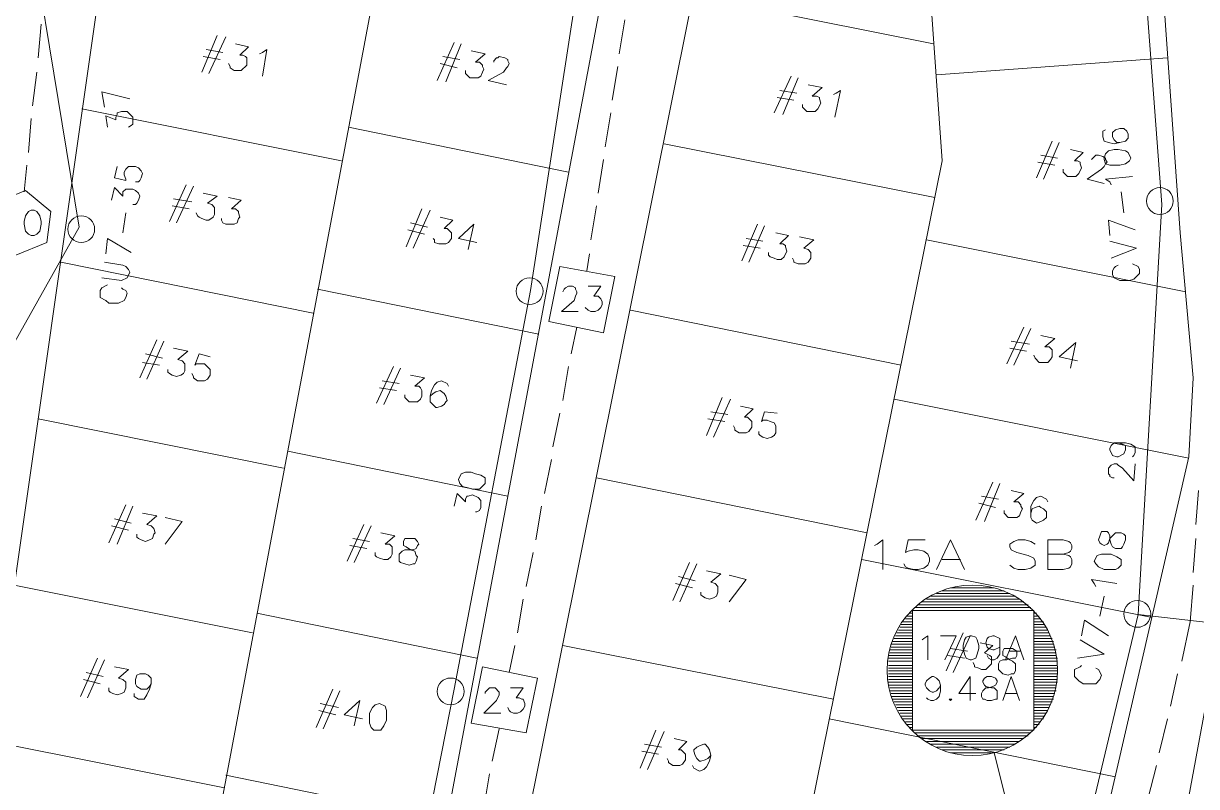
# Model space of a CAD drawing. Header units: millimetres. Extents: x 3.6 to 37.8, y 0.6 to 28.7.
# Drawn here: x 18.956 to 22.426, y 8.992 to 11.25 of the extents above; entities that cross this region are included whole.
import ezdxf

# ---------------------------------------------------------------- set-up
doc = ezdxf.new("R2010")
doc.units = ezdxf.units.MM
for name, color, linetype in [('PDF_S102$Actives-PowerSupply', 1, 'Continuous'), ('PDF_S102$Passives-TapOffs', 7, 'Continuous'), ('PDF_S102$POLE', 7, 'Continuous'), ('PDF_S102$STRAND', 7, 'Continuous')]:
    doc.layers.add(name, color=color, linetype=linetype)
for name, color, linetype, true_color in [('PDF_S102$Cable-565', 23, 'Continuous', 0xdd8a6d), ('PDF_S102$LOTS', 254, 'Continuous', 0xdcdcdc), ('PDF_S102$ROAD', 8, 'Continuous', 0x7f7f7f), ('PDF_S102$SDU', 157, 'Continuous', 0x396472)]:
    doc.layers.add(name, color=color, linetype=linetype, true_color=true_color)

msp = doc.modelspace()

# ---------------------------------------------------------------- linework, layer by layer
at = {"layer": 'PDF_S102$Actives-PowerSupply', "lineweight": 9}
for points in [[(21.47272, 9.70498), (21.48106, 9.70915), (21.49774, 9.72166), (21.49774, 9.63409)], [(21.56029, 9.65077), (21.56446, 9.64243), (21.5728, 9.63826), (21.58948, 9.63409), (21.60199, 9.63409), (21.61867, 9.63826), (21.63118, 9.6466), (21.63535, 9.65911), (21.63535, 9.66745), (21.63118, 9.67996), (21.61867, 9.6883), (21.60199, 9.69247), (21.58948, 9.69247), (21.5728, 9.6883), (21.56446, 9.68413), (21.5728, 9.72166), (21.62284, 9.72166)], [(21.6562, 9.63409), (21.6979, 9.72166), (21.7396, 9.63409)], [(21.87304, 9.6466), (21.88555, 9.63826), (21.89806, 9.63409), (21.91891, 9.63409), (21.93559, 9.63826), (21.9481, 9.6466), (21.9481, 9.65911), (21.94393, 9.66745), (21.92725, 9.67579), (21.89389, 9.68413), (21.87721, 9.69247), (21.87304, 9.70081), (21.87304, 9.70915), (21.88555, 9.71749), (21.89806, 9.72166), (21.91891, 9.72166), (21.93559, 9.71749), (21.9481, 9.70915)], [(22.0315, 9.67996), (22.04818, 9.67579), (22.05235, 9.67162), (22.05652, 9.66328), (22.05652, 9.65077), (22.05235, 9.64243), (22.04818, 9.63826), (22.0315, 9.63409), (21.98563, 9.63409), (21.98563, 9.67996), (22.0315, 9.67996), (22.04818, 9.68413), (22.05235, 9.6883), (22.05652, 9.69664), (22.05652, 9.70498), (22.05235, 9.71332), (22.04818, 9.71749), (22.0315, 9.72166), (21.98563, 9.72166), (21.98563, 9.67996)], [(21.72709, 9.66328), (21.67288, 9.66328)], [(21.6145, 9.42559), (21.61867, 9.42976), (21.63118, 9.4381), (21.63118, 9.36721)], [(21.66871, 9.4381), (21.71458, 9.4381), (21.68122, 9.36721)], [(21.84385, 9.40474), (21.84385, 9.42976), (21.82717, 9.4381), (21.823, 9.4381), (21.81049, 9.43393), (21.80632, 9.42976), (21.80215, 9.41725), (21.80632, 9.40474), (21.81049, 9.40057), (21.823, 9.3964), (21.82717, 9.3964), (21.84385, 9.40474), (21.84385, 9.38389), (21.83551, 9.37138), (21.82717, 9.36721), (21.81883, 9.36721), (21.81049, 9.37138), (21.80632, 9.37972)], [(21.86053, 9.36721), (21.88972, 9.4381), (21.91474, 9.36721)], [(21.9064, 9.39223), (21.87304, 9.39223)], [(21.77296, 9.26713), (21.72292, 9.26713), (21.75628, 9.31717), (21.75628, 9.24628)], [(21.85219, 9.24628), (21.87721, 9.31717), (21.90223, 9.24628)], [(21.66871, 9.29215), (21.66871, 9.27547), (21.66454, 9.25879), (21.6562, 9.25045), (21.64786, 9.24628), (21.63952, 9.24628), (21.63118, 9.25045), (21.62701, 9.25462)], [(21.89389, 9.26713), (21.86053, 9.26713)], [(22.07737, 8.09119), (21.82717, 9.09199)]]:
    msp.add_lwpolyline(points, dxfattribs=at)
for points in [[(21.6979, 9.57988), (21.82717, 9.57988)], [(21.90223, 9.54652), (21.62701, 9.54652)], [(21.88972, 9.55486), (21.63952, 9.55486)], [(21.87304, 9.5632), (21.6562, 9.5632)], [(21.67288, 9.57154), (21.85636, 9.57154)], [(21.94393, 9.15871), (21.94393, 9.51316), (21.58531, 9.51316), (21.58531, 9.15871), (21.58531, 9.51316), (21.94393, 9.51316)], [(21.93559, 9.5215), (21.59365, 9.5215)], [(21.92725, 9.52984), (21.60199, 9.52984)], [(21.91474, 9.53818), (21.6145, 9.53818)], [(21.55612, 9.4798), (21.58531, 9.4798)], [(21.56446, 9.48814), (21.58531, 9.48814)], [(21.56863, 9.49648), (21.58531, 9.49648)], [(21.57697, 9.50482), (21.58531, 9.50482)], [(21.95227, 9.50482), (21.94393, 9.50482)], [(21.94393, 9.49648), (21.96061, 9.49648)], [(21.94393, 9.48814), (21.96478, 9.48814)], [(21.94393, 9.4798), (21.97312, 9.4798)], [(21.53527, 9.4381), (21.58531, 9.4381)], [(21.58531, 9.44644), (21.53944, 9.44644)], [(21.54361, 9.45478), (21.58531, 9.45478)], [(21.54778, 9.46312), (21.58531, 9.46312)], [(21.55195, 9.47146), (21.58531, 9.47146)], [(21.75628, 9.4381), (21.76045, 9.4381), (21.77296, 9.43393), (21.77713, 9.42559), (21.7813, 9.40891), (21.7813, 9.40057), (21.77713, 9.38389), (21.77296, 9.37138), (21.76045, 9.36721), (21.75628, 9.36721), (21.74377, 9.37138), (21.7396, 9.38389), (21.73543, 9.40057), (21.73543, 9.40891), (21.7396, 9.42559), (21.74377, 9.43393)], [(21.94393, 9.47146), (21.97729, 9.47146)], [(21.94393, 9.46312), (21.98146, 9.46312)], [(21.94393, 9.45478), (21.98563, 9.45478)], [(21.9898, 9.44644), (21.94393, 9.44644)], [(21.94393, 9.4381), (21.99397, 9.4381)], [(21.58531, 9.41308), (21.52276, 9.41308)], [(21.58531, 9.40474), (21.52276, 9.40474)], [(21.52693, 9.42142), (21.58531, 9.42142)], [(21.58531, 9.42976), (21.5311, 9.42976)], [(21.94393, 9.42976), (21.99814, 9.42976)], [(21.94393, 9.42142), (22.00231, 9.42142)], [(22.00231, 9.41308), (21.94393, 9.41308)], [(22.00648, 9.40474), (21.94393, 9.40474)], [(21.58531, 9.37972), (21.51442, 9.37972)], [(21.58531, 9.37138), (21.51442, 9.37138)], [(21.58531, 9.3964), (21.51859, 9.3964)], [(21.51859, 9.38806), (21.58531, 9.38806)], [(21.94393, 9.3964), (22.01065, 9.3964)], [(22.01065, 9.38806), (21.94393, 9.38806)], [(21.94393, 9.37972), (22.01065, 9.37972)], [(22.01482, 9.37138), (21.94393, 9.37138)], [(21.51442, 9.36304), (21.58531, 9.36304)], [(21.51442, 9.35053), (21.58531, 9.35053)], [(21.51442, 9.34219), (21.58531, 9.34219)], [(21.58531, 9.33385), (21.51442, 9.33385)], [(21.94393, 9.36304), (22.01482, 9.36304)], [(21.94393, 9.35053), (22.01482, 9.35053)], [(21.94393, 9.34219), (22.01482, 9.34219)], [(22.01482, 9.33385), (21.94393, 9.33385)], [(21.58531, 9.32551), (21.51442, 9.32551)], [(21.51442, 9.31717), (21.58531, 9.31717)], [(21.51442, 9.30883), (21.58531, 9.30883)], [(21.51442, 9.30049), (21.58531, 9.30049)], [(21.66454, 9.28381), (21.6562, 9.27547), (21.64786, 9.2713), (21.64369, 9.2713), (21.63535, 9.27547), (21.62701, 9.28381), (21.62284, 9.29215), (21.62284, 9.29632), (21.62701, 9.30466), (21.63535, 9.313), (21.64369, 9.31717), (21.64786, 9.31717), (21.6562, 9.313), (21.66454, 9.30466), (21.66871, 9.29215)], [(21.80632, 9.31717), (21.81883, 9.31717), (21.83134, 9.313), (21.83551, 9.30466), (21.83551, 9.30049), (21.83134, 9.29215), (21.823, 9.28798), (21.81049, 9.28381), (21.80215, 9.28381), (21.79381, 9.27547), (21.78964, 9.26713), (21.78964, 9.25879), (21.79381, 9.25045), (21.79798, 9.25045), (21.80632, 9.24628), (21.81883, 9.24628), (21.83134, 9.25045), (21.83551, 9.25045), (21.83551, 9.27547), (21.82717, 9.28381), (21.81883, 9.28381), (21.80215, 9.28798), (21.79798, 9.29215), (21.79381, 9.30049), (21.79381, 9.30466), (21.79798, 9.313)], [(22.01482, 9.32551), (21.94393, 9.32551)], [(21.94393, 9.31717), (22.01482, 9.31717)], [(21.94393, 9.30883), (22.01482, 9.30883)], [(21.94393, 9.30049), (22.01482, 9.30049)], [(21.58531, 9.29215), (21.51442, 9.29215)], [(21.51859, 9.28381), (21.58531, 9.28381)], [(21.58531, 9.27547), (21.51859, 9.27547)], [(21.52276, 9.26713), (21.58531, 9.26713)], [(22.01065, 9.29215), (21.94393, 9.29215)], [(21.94393, 9.28381), (22.01065, 9.28381)], [(21.94393, 9.27547), (22.01065, 9.27547)], [(21.94393, 9.26713), (22.00648, 9.26713)], [(21.52276, 9.25879), (21.58531, 9.25879)], [(21.52693, 9.25045), (21.58531, 9.25045)], [(21.58531, 9.24211), (21.5311, 9.24211)], [(21.53527, 9.23377), (21.58531, 9.23377)], [(21.69373, 9.25045), (21.70207, 9.25045), (21.6979, 9.24628)], [(21.94393, 9.25879), (22.00231, 9.25879)], [(21.94393, 9.25045), (22.00231, 9.25045)], [(21.94393, 9.24211), (21.99814, 9.24211)], [(21.94393, 9.23377), (21.99397, 9.23377)], [(21.58531, 9.22543), (21.53944, 9.22543)], [(21.54361, 9.21709), (21.58531, 9.21709)], [(21.54778, 9.20875), (21.58531, 9.20875)], [(21.55195, 9.20041), (21.58531, 9.20041)], [(21.9898, 9.22543), (21.94393, 9.22543)], [(21.94393, 9.21709), (21.98563, 9.21709)], [(21.94393, 9.20875), (21.98146, 9.20875)], [(21.94393, 9.20041), (21.97729, 9.20041)], [(21.55612, 9.19207), (21.58531, 9.19207)], [(21.56446, 9.18373), (21.58531, 9.18373)], [(21.56863, 9.17539), (21.58531, 9.17539)], [(21.57697, 9.16705), (21.58531, 9.16705)], [(21.94393, 9.19207), (21.97312, 9.19207)], [(21.94393, 9.18373), (21.96478, 9.18373)], [(21.94393, 9.17539), (21.96061, 9.17539)], [(21.95227, 9.16705), (21.94393, 9.16705)], [(21.94393, 9.15871), (21.58531, 9.15871)], [(21.93559, 9.15037), (21.59365, 9.15037)], [(21.92725, 9.14203), (21.60199, 9.14203)], [(21.6145, 9.13369), (21.91474, 9.13369)], [(21.62701, 9.12535), (21.90223, 9.12535)], [(21.88972, 9.11701), (21.63952, 9.11701)], [(21.87304, 9.10867), (21.6562, 9.10867)], [(21.85636, 9.10033), (21.67288, 9.10033)], [(21.82717, 9.09199), (21.6979, 9.09199)]]:
    msp.add_lwpolyline(points, close=True, dxfattribs=at)
msp.add_circle((21.76253, 9.33593), 0.25229, dxfattribs=at)
msp.add_circle((21.76253, 9.33593), 0.25229, dxfattribs=at)
at = {"layer": 'PDF_S102$Cable-565', "lineweight": 13}
for points in [[(18.99991, 11.1478), (19.00825, 11.24788)], [(20.71795, 11.16031), (20.73463, 11.26039)], [(18.98323, 11.00602), (18.99574, 11.1061)], [(20.6971, 11.0227), (20.71378, 11.12278)], [(18.97072, 10.86841), (18.97906, 10.96849)], [(20.67625, 10.88509), (20.69293, 10.98517)], [(18.95821, 10.75165), (18.96655, 10.83088)], [(20.6554, 10.74748), (20.67208, 10.84756)], [(20.63455, 10.60987), (20.65123, 10.70995)], [(20.62204, 10.51813), (20.63038, 10.56817)], [(20.57617, 10.2721), (20.59285, 10.35133)], [(20.55115, 10.13449), (20.56783, 10.23457)], [(20.52196, 9.99688), (20.54281, 10.09696)], [(20.49694, 9.85927), (20.51779, 9.95935)], [(22.42348, 9.76753), (22.43182, 9.86761)], [(20.47192, 9.72166), (20.4886, 9.82174)], [(22.41514, 9.62575), (22.42348, 9.72583)], [(20.44273, 9.58405), (20.46358, 9.68413)], [(22.38178, 9.36304), (22.4068, 9.4798), (22.41514, 9.58822)], [(20.41771, 9.44644), (20.43439, 9.54652)], [(20.39269, 9.32968), (20.40937, 9.40891)], [(22.34842, 9.2296), (22.36927, 9.32551)], [(20.34265, 9.06697), (20.3635, 9.16288)], [(22.31506, 9.09199), (22.34008, 9.19207)], [(20.31763, 8.92936), (20.33431, 9.02944)], [(22.2817, 8.95438), (22.30672, 9.05446)]]:
    msp.add_lwpolyline(points, dxfattribs=at)
at = {"layer": 'PDF_S102$LOTS', "lineweight": 0}
for points in [[(21.13912, 18.78307), (21.4894, 13.43296), (21.67288, 10.84339), (21.15163, 8.26216)], [(19.46695, 8.54572), (20.0716, 11.75662), (19.60456, 18.72052)], [(20.93896, 11.33128), (21.64786, 11.1895)], [(22.34008, 11.1478), (21.6562, 11.09776)], [(19.12918, 10.99768), (19.89646, 10.84339)], [(19.91731, 10.94347), (20.56783, 10.81003)], [(20.85139, 10.89343), (21.65203, 10.73497)], [(21.62701, 10.60987), (22.39429, 10.45558)], [(19.06663, 10.54315), (19.81306, 10.39303)], [(19.82557, 10.46392), (20.48026, 10.33048)], [(20.75131, 10.40137), (21.55195, 10.23874)], [(21.5311, 10.13866), (22.40263, 9.96352)], [(18.99991, 10.08028), (19.72549, 9.93433)], [(19.738, 9.98437), (20.38852, 9.85093)], [(20.65123, 9.90514), (21.45187, 9.74251)], [(21.43519, 9.66328), (22.29421, 9.49231)], [(18.92902, 9.58822), (19.63375, 9.44644)], [(19.64626, 9.50482), (20.29678, 9.37138)], [(20.55115, 9.40891), (21.35179, 9.25045)], [(21.33928, 9.19207), (22.18579, 9.0211)], [(18.8623, 9.12535), (19.55035, 8.98774)], [(19.55452, 9.02527), (20.20921, 8.89183)]]:
    msp.add_lwpolyline(points, dxfattribs=at)
at = {"layer": 'PDF_S102$Passives-TapOffs', "lineweight": 9}
for points in [[(18.93319, 10.564), (18.85813, 10.62238), (18.87064, 10.71829), (18.96238, 10.75582), (19.03744, 10.69327), (19.02493, 10.60153)], [(18.97906, 10.69744), (18.9874, 10.69744), (18.99574, 10.69327), (19.00408, 10.68076), (19.00825, 10.66408), (19.00825, 10.65574), (19.00408, 10.63489), (18.99574, 10.62655), (18.9874, 10.62238), (18.97906, 10.62238), (18.97072, 10.62655), (18.96238, 10.63489), (18.95821, 10.65574), (18.95821, 10.66408), (18.96238, 10.68076), (18.97072, 10.69327)], [(20.70544, 10.50145), (20.67208, 10.33465), (20.50945, 10.36801), (20.54281, 10.53064)], [(20.2801, 9.17956), (20.31346, 9.34636), (20.47609, 9.313), (20.44273, 9.15037)]]:
    msp.add_lwpolyline(points, close=True, dxfattribs=at)
for points in [[(20.55115, 10.45558), (20.55532, 10.46392), (20.55949, 10.46809), (20.56783, 10.47226), (20.58034, 10.47226), (20.58868, 10.46809), (20.58868, 10.46392), (20.59285, 10.45558), (20.59285, 10.45141), (20.58868, 10.44307), (20.58451, 10.43056), (20.54698, 10.3972), (20.59702, 10.3972)], [(20.62621, 10.47226), (20.66374, 10.47226), (20.64289, 10.44307), (20.6554, 10.44307), (20.66374, 10.43473), (20.66791, 10.42639), (20.66791, 10.41805), (20.66374, 10.40971), (20.6554, 10.40137), (20.64706, 10.3972), (20.63455, 10.3972), (20.62621, 10.40137), (20.61787, 10.40971)], [(20.3218, 9.26713), (20.3218, 9.2713), (20.33431, 9.28381), (20.35099, 9.28381), (20.3635, 9.2713), (20.3635, 9.26296), (20.35516, 9.24628), (20.31763, 9.20875), (20.36767, 9.20875)], [(20.39686, 9.28381), (20.43439, 9.28381), (20.41354, 9.25462), (20.42188, 9.25462), (20.43022, 9.25045), (20.43439, 9.25045), (20.43856, 9.23794), (20.43856, 9.2296), (20.43439, 9.22126), (20.42605, 9.21292), (20.41771, 9.20875), (20.4052, 9.20875), (20.39686, 9.21292), (20.39269, 9.21709), (20.38852, 9.22543)]]:
    msp.add_lwpolyline(points, dxfattribs=at)
at = {"layer": 'PDF_S102$POLE', "lineweight": 0}
for points in [[(22.1983, 10.8976), (22.18162, 10.89343), (22.16494, 10.8976), (22.15243, 10.90177), (22.14826, 10.91428), (22.14826, 10.93096), (22.1566, 10.93513)], [(19.28764, 10.78084), (19.29598, 10.78084), (19.30015, 10.78501), (19.30432, 10.79335), (19.30849, 10.80586), (19.30432, 10.8142), (19.29598, 10.82254), (19.28764, 10.82671), (19.26679, 10.82671), (19.25845, 10.81837), (19.25428, 10.81003), (19.25428, 10.80169), (19.25845, 10.78918), (19.25845, 10.78501), (19.22509, 10.79335), (19.23343, 10.82671)], [(22.17328, 10.7725), (22.16911, 10.78084), (22.1566, 10.78918), (22.23583, 10.79752)], [(19.21675, 10.72663), (19.22509, 10.76416), (19.25011, 10.73914), (19.25011, 10.75165), (19.25845, 10.75999), (19.2793, 10.75999), (19.28764, 10.75582), (19.29598, 10.74748), (19.30015, 10.73914), (19.29598, 10.72663), (19.29181, 10.71829), (19.28764, 10.71412), (19.2793, 10.71412)], [(22.20247, 10.75165), (22.21081, 10.6891)], [(19.25845, 10.6891), (19.25011, 10.63072)], [(22.16911, 10.62238), (22.16494, 10.66825), (22.24417, 10.63906)], [(19.20007, 10.56817), (19.20424, 10.61404), (19.27513, 10.57234)], [(22.16911, 10.6057), (22.24834, 10.58485), (22.17328, 10.55566)], [(19.1959, 10.54315), (19.25011, 10.53481), (19.25845, 10.53064), (19.26679, 10.5223), (19.27096, 10.51396), (19.26262, 10.49728), (19.24594, 10.48894), (19.18756, 10.49728)], [(22.23583, 10.53898), (22.25251, 10.53064), (22.25668, 10.5223), (22.25668, 10.50979), (22.24, 10.49311), (22.22749, 10.48894), (22.1983, 10.48894), (22.18162, 10.49728), (22.17745, 10.50562), (22.17745, 10.51813), (22.18162, 10.52647), (22.18579, 10.53064), (22.19413, 10.53481)], [(19.24594, 10.46809), (19.25011, 10.46392), (19.25845, 10.45975), (19.26262, 10.45141), (19.25845, 10.4389), (19.25428, 10.43056), (19.2376, 10.42222), (19.20841, 10.42222), (19.20007, 10.43056), (19.18339, 10.4389), (19.18339, 10.45975), (19.18756, 10.46809), (19.20424, 10.47643)], [(22.12741, 9.58405), (22.12324, 9.59239), (22.1149, 9.6049), (22.18996, 9.59239)], [(22.15243, 9.55486), (22.13992, 9.49648)], [(22.08571, 9.4381), (22.09405, 9.48397), (22.16494, 9.4381)], [(22.08154, 9.42559), (22.15243, 9.38389), (22.0732, 9.37138)], [(22.12741, 9.34219), (22.13575, 9.33802), (22.14409, 9.32134), (22.13992, 9.30883), (22.12741, 9.29632), (22.08988, 9.29632), (22.07737, 9.30466), (22.06486, 9.31717), (22.06486, 9.33802), (22.08154, 9.34636), (22.08571, 9.35053)]]:
    msp.add_lwpolyline(points, dxfattribs=at)
for points in [[(22.18996, 10.8976), (22.18162, 10.90594), (22.17745, 10.91428), (22.17745, 10.92679), (22.18579, 10.93513), (22.1983, 10.9393), (22.21081, 10.9393), (22.21915, 10.93096), (22.22332, 10.92262), (22.22332, 10.91011), (22.21498, 10.90177), (22.1983, 10.8976)], [(22.15243, 10.84756), (22.15243, 10.85173), (22.1566, 10.86424), (22.16494, 10.87258), (22.18162, 10.87675), (22.19413, 10.87675), (22.21498, 10.87258), (22.22332, 10.86841), (22.23166, 10.85173), (22.22749, 10.84339), (22.21498, 10.83505), (22.1983, 10.83088), (22.16911, 10.83088), (22.1566, 10.83505)], [(22.13575, 9.72166), (22.14409, 9.74668), (22.16077, 9.74668), (22.16494, 9.74251), (22.16911, 9.73417), (22.16911, 9.72166), (22.17328, 9.70915), (22.17745, 9.70081), (22.18579, 9.69664), (22.20247, 9.69664), (22.20664, 9.70081), (22.21081, 9.70915), (22.21498, 9.72166), (22.21498, 9.73417), (22.21081, 9.73834), (22.20247, 9.74251), (22.18579, 9.74251), (22.16911, 9.72583), (22.16494, 9.71332), (22.16077, 9.70915), (22.15243, 9.70498), (22.14409, 9.70915), (22.13992, 9.71332)], [(22.12324, 9.65911), (22.13158, 9.67579), (22.14409, 9.67996), (22.17328, 9.67996), (22.18996, 9.67162), (22.20247, 9.66328), (22.20247, 9.6466), (22.19413, 9.63826), (22.18579, 9.63409), (22.15243, 9.63409), (22.13575, 9.64243), (22.12741, 9.65077)]]:
    msp.add_lwpolyline(points, close=True, dxfattribs=at)
for centre, radius in [((22.31714, 10.72455), 0.03961), ((19.12709, 10.64115), 0.03961), ((20.45315, 10.45766), 0.03962), ((22.25042, 9.50274), 0.03961), ((20.21963, 9.27338), 0.03962)]:
    msp.add_circle(centre, radius, dxfattribs=at)
at = {"layer": 'PDF_S102$ROAD', "lineweight": 0}
for points in [[(22.00231, 8.2288), (22.40263, 9.96769), (22.41514, 10.20121), (22.37761, 10.63072), (22.03567, 15.46375), (21.78964, 18.69967)], [(20.51779, 18.63712), (20.85973, 13.39126), (20.99734, 11.96929), (20.98066, 11.55229), (20.38435, 8.58325)], [(20.14666, 8.56657), (20.68459, 11.42302), (20.75548, 11.87755), (20.75548, 12.20281), (20.63872, 13.79575), (20.31346, 18.5704)], [(18.89566, 18.42445), (19.17505, 14.59639), (19.30849, 12.65317), (19.30849, 12.27787), (19.25011, 11.83585), (18.82477, 8.86264)], [(22.49437, 9.45895), (21.60616, 4.65094)]]:
    msp.add_lwpolyline(points, dxfattribs=at)
at = {"layer": 'PDF_S102$SDU', "lineweight": 0}
for points in [[(19.48363, 11.1061), (19.5295, 11.21452)], [(19.50448, 11.10193), (19.55452, 11.21035)], [(19.54618, 11.16448), (19.49614, 11.17282)], [(19.58371, 11.1895), (19.62124, 11.18116), (19.59622, 11.15614), (19.60456, 11.15614), (19.6129, 11.15197), (19.61707, 11.1478), (19.61707, 11.12695), (19.60039, 11.11027), (19.57954, 11.11027), (19.56703, 11.11861), (19.56703, 11.12278), (19.56286, 11.13112)], [(19.6546, 11.16031), (19.66294, 11.16448), (19.67545, 11.17282), (19.66294, 11.09359)], [(20.18002, 11.08108), (20.23006, 11.19367)], [(20.20504, 11.07691), (20.25091, 11.1895)], [(19.53784, 11.14363), (19.4878, 11.15197)], [(20.24674, 11.14363), (20.1967, 11.15197)], [(20.2801, 11.16865), (20.3218, 11.16031), (20.29261, 11.13529), (20.30512, 11.13529), (20.31346, 11.12695), (20.31346, 11.12278), (20.31763, 11.11444), (20.31346, 11.1061), (20.30929, 11.09359), (20.30095, 11.08942), (20.27593, 11.08942), (20.26342, 11.10193), (20.26342, 11.11027)], [(20.34682, 11.13529), (20.34682, 11.13946), (20.35516, 11.1478), (20.35933, 11.1478), (20.3635, 11.15197), (20.38018, 11.1478), (20.38852, 11.14363), (20.38852, 11.13946), (20.39269, 11.13112), (20.38852, 11.12278), (20.38435, 11.11861), (20.37601, 11.1061), (20.33014, 11.08108), (20.38435, 11.06857)], [(20.2384, 11.11861), (20.18836, 11.13112)], [(21.17665, 10.98517), (21.22669, 11.09359)], [(21.20167, 10.981), (21.24754, 11.08942)], [(21.27673, 11.06857), (21.31843, 11.06023), (21.28924, 11.03521), (21.30175, 11.03521), (21.31009, 11.03104), (21.31009, 11.02687), (21.31426, 11.01436), (21.30592, 10.99768), (21.29758, 10.98934), (21.27256, 10.98934), (21.26005, 11.00185), (21.26005, 11.01019)], [(21.24337, 11.04355), (21.19333, 11.05189)], [(21.35179, 11.03938), (21.36013, 11.04355), (21.37264, 11.05189), (21.35596, 10.97266)], [(21.23503, 11.0227), (21.18499, 11.03104)], [(21.95227, 10.79335), (21.99814, 10.90177)], [(21.97312, 10.78918), (22.01899, 10.8976)], [(22.01482, 10.85173), (21.96478, 10.86007)], [(22.05235, 10.87675), (22.08988, 10.86841), (22.06486, 10.84339), (22.0732, 10.84339), (22.08154, 10.83922), (22.08154, 10.83505), (22.08571, 10.82254), (22.07737, 10.80586), (22.06903, 10.79752), (22.04401, 10.79752), (22.0315, 10.81003), (22.0315, 10.81837)], [(22.1149, 10.84756), (22.12741, 10.86007), (22.13575, 10.86007), (22.14826, 10.8559), (22.1566, 10.85173), (22.1566, 10.84756), (22.16077, 10.83922), (22.1566, 10.83505), (22.15243, 10.82671), (22.14409, 10.81837), (22.10239, 10.78918), (22.15243, 10.77667)], [(22.00648, 10.83088), (21.95644, 10.83922)], [(19.38772, 10.66408), (19.43776, 10.7725)], [(19.40857, 10.65991), (19.45861, 10.76833)], [(19.45444, 10.72246), (19.40023, 10.7308)], [(19.4878, 10.74748), (19.5295, 10.73914), (19.50031, 10.71829), (19.51282, 10.71412), (19.52116, 10.70578), (19.52116, 10.68493), (19.51699, 10.67659), (19.50448, 10.66825), (19.49614, 10.66825), (19.48363, 10.67242), (19.47529, 10.67659), (19.47112, 10.68076), (19.46695, 10.6891)], [(19.56286, 10.73497), (19.60039, 10.72663), (19.5712, 10.70161), (19.58371, 10.70161), (19.59205, 10.69327), (19.59205, 10.6891), (19.59622, 10.67659), (19.59205, 10.67242), (19.58788, 10.65991), (19.57954, 10.65574), (19.55452, 10.65574), (19.54618, 10.65991), (19.54201, 10.66825), (19.54201, 10.67242)], [(19.4461, 10.70161), (19.39606, 10.70995)], [(20.08828, 10.58902), (20.13415, 10.70161)], [(20.10913, 10.58485), (20.15917, 10.69744)], [(20.15083, 10.6474), (20.10079, 10.65991)], [(20.18836, 10.67659), (20.22589, 10.66825), (20.20087, 10.64323), (20.20921, 10.64323), (20.22172, 10.63072), (20.22172, 10.61404), (20.21338, 10.60153), (20.20504, 10.59736), (20.18419, 10.59736), (20.17168, 10.60153), (20.17168, 10.60987), (20.16751, 10.61404)], [(20.29678, 10.60153), (20.24257, 10.61404), (20.28844, 10.65574), (20.27176, 10.58068)], [(21.08074, 10.54732), (21.12661, 10.65574)], [(21.10159, 10.54315), (21.14746, 10.65157)], [(20.14249, 10.62655), (20.09245, 10.63906)], [(21.18082, 10.63072), (21.21835, 10.62238), (21.19333, 10.59736), (21.20167, 10.59736), (21.21001, 10.59319), (21.21001, 10.58902), (21.21418, 10.57651), (21.20584, 10.55983), (21.1975, 10.55149), (21.18499, 10.55149), (21.17665, 10.55566), (21.16414, 10.55983), (21.15997, 10.564), (21.15997, 10.57234)], [(21.25171, 10.61821), (21.29341, 10.60987), (21.26422, 10.58485), (21.27673, 10.58068), (21.28507, 10.57234), (21.28507, 10.55566), (21.27673, 10.54315), (21.26839, 10.53898), (21.24754, 10.53898), (21.23503, 10.54315), (21.23503, 10.54732), (21.23086, 10.55566)], [(21.13495, 10.58485), (21.08491, 10.59319)], [(21.14329, 10.6057), (21.09325, 10.61404)], [(21.8647, 10.24291), (21.91474, 10.35133)], [(21.88555, 10.23874), (21.93559, 10.34716)], [(19.30015, 10.20121), (19.35019, 10.3138)], [(19.321, 10.19704), (19.37104, 10.30963)], [(21.93142, 10.30129), (21.87721, 10.30963)], [(21.96478, 10.32631), (22.00648, 10.31797), (21.97729, 10.29295), (21.9898, 10.29295), (21.99814, 10.28461), (21.99814, 10.26376), (21.99397, 10.25542), (21.98563, 10.24708), (21.96061, 10.24708), (21.9481, 10.25959), (21.94393, 10.26793)], [(22.0732, 10.25125), (22.01899, 10.26376), (22.06903, 10.30546), (22.05235, 10.2304)], [(19.36687, 10.25959), (19.31683, 10.2721)], [(19.40023, 10.28878), (19.44193, 10.28044), (19.41274, 10.25542), (19.42525, 10.25125), (19.43359, 10.24291), (19.43359, 10.22206), (19.42942, 10.21372), (19.42108, 10.20955), (19.40857, 10.20538), (19.39606, 10.20955), (19.38772, 10.21372), (19.38355, 10.21789), (19.38355, 10.22623)], [(19.45444, 10.21372), (19.45861, 10.20538), (19.45861, 10.20121), (19.47112, 10.19287), (19.49197, 10.19287), (19.50031, 10.19704), (19.50865, 10.20955), (19.50865, 10.22623), (19.49197, 10.24291), (19.46695, 10.24291), (19.46278, 10.23874), (19.47529, 10.2721), (19.50865, 10.26376)], [(21.92308, 10.28044), (21.87304, 10.28878)], [(19.35853, 10.23874), (19.30849, 10.24708)], [(20.00071, 10.12615), (20.05075, 10.23457)], [(20.02156, 10.12198), (20.0716, 10.2304)], [(20.10079, 10.20955), (20.14249, 10.20121), (20.1133, 10.17619), (20.12581, 10.17619), (20.12998, 10.17202), (20.13415, 10.16368), (20.13415, 10.147), (20.12998, 10.13866), (20.12164, 10.13032), (20.09662, 10.13032), (20.08411, 10.14283), (20.08411, 10.15117)], [(20.05909, 10.16368), (20.00905, 10.17202)], [(20.06743, 10.18453), (20.01739, 10.19287)], [(20.15917, 10.147), (20.16334, 10.16368), (20.17168, 10.18036), (20.18002, 10.1887), (20.19253, 10.19287), (20.20921, 10.18453), (20.21338, 10.17619)], [(20.97649, 10.03024), (21.02236, 10.14283)], [(20.99734, 10.02607), (21.04738, 10.13866)], [(21.03904, 10.09279), (20.989, 10.10113)], [(21.07657, 10.11781), (21.1141, 10.10947), (21.08908, 10.08445), (21.09742, 10.08445), (21.10993, 10.07194), (21.10993, 10.05526), (21.10159, 10.04275), (21.09325, 10.03858), (21.0724, 10.03858), (21.05989, 10.04692), (21.05989, 10.05109), (21.05572, 10.05943)], [(21.13078, 10.04275), (21.13078, 10.03441), (21.13495, 10.03024), (21.14329, 10.02607), (21.1558, 10.0219), (21.16831, 10.02607), (21.17665, 10.03024), (21.18082, 10.03858), (21.18082, 10.05943), (21.17665, 10.06777), (21.16414, 10.07194), (21.1558, 10.07611), (21.14329, 10.07611), (21.13912, 10.07194), (21.14746, 10.10113), (21.18499, 10.09696)], [(21.0307, 10.07194), (20.98066, 10.08028)], [(21.77296, 9.78004), (21.823, 9.89263)], [(21.79798, 9.77587), (21.84385, 9.88846)], [(21.87721, 9.86761), (21.91474, 9.85927), (21.88555, 9.83425), (21.89806, 9.83425), (21.9064, 9.82591), (21.9064, 9.82174), (21.91057, 9.8134), (21.9064, 9.80506), (21.90223, 9.79255), (21.89389, 9.78838), (21.86887, 9.78838), (21.85636, 9.80089), (21.85636, 9.80923)], [(19.20841, 9.71332), (19.25845, 9.82591)], [(19.23343, 9.70915), (19.2793, 9.82174)], [(21.83134, 9.81757), (21.7813, 9.83008)], [(21.83968, 9.84259), (21.78964, 9.85093)], [(21.93559, 9.80089), (21.93559, 9.82174), (21.94393, 9.83842), (21.95227, 9.84676), (21.96478, 9.85093), (21.98146, 9.84259), (21.98563, 9.83425)], [(19.27513, 9.7717), (19.22509, 9.78421)], [(19.30849, 9.80089), (19.35019, 9.79255), (19.321, 9.76753), (19.33351, 9.76336), (19.34185, 9.75502), (19.34602, 9.74251), (19.34185, 9.73834), (19.33768, 9.72583), (19.32934, 9.72166), (19.31683, 9.71749), (19.30432, 9.72166), (19.29598, 9.72583), (19.29181, 9.73), (19.29181, 9.73834)], [(19.37521, 9.78838), (19.42525, 9.77587), (19.37521, 9.70915)], [(19.26679, 9.75085), (19.21675, 9.76336)], [(19.91314, 9.65911), (19.96318, 9.76753)], [(19.93399, 9.65494), (19.98403, 9.76336)], [(19.97986, 9.71749), (19.92982, 9.72583)], [(20.01322, 9.74251), (20.05492, 9.73417), (20.02573, 9.70915), (20.03824, 9.70915), (20.04658, 9.70081), (20.04658, 9.67996), (20.04241, 9.67162), (20.03407, 9.66328), (20.02156, 9.66328), (20.00905, 9.66745), (20.00071, 9.67162), (19.99654, 9.67579), (19.99654, 9.68413)], [(19.97152, 9.69664), (19.92148, 9.70498)], [(20.87641, 9.54235), (20.92645, 9.65494)], [(20.89726, 9.53818), (20.9473, 9.65077)], [(20.94313, 9.60073), (20.89309, 9.61324)], [(20.97649, 9.62992), (21.01819, 9.62158), (20.989, 9.59656), (21.00151, 9.59239), (21.00985, 9.58405), (21.00985, 9.56737), (21.00568, 9.55486), (20.99734, 9.55069), (20.98483, 9.54652), (20.97232, 9.55069), (20.96398, 9.55486), (20.95981, 9.55903), (20.95981, 9.56737)], [(21.04321, 9.61741), (21.09325, 9.6049), (21.04321, 9.53818)], [(20.93479, 9.57988), (20.88475, 9.59239)], [(21.68539, 9.33385), (21.73543, 9.44644)], [(21.70624, 9.32968), (21.75628, 9.4381)], [(21.78547, 9.41725), (21.823, 9.40891), (21.79798, 9.38806), (21.81466, 9.37972), (21.81883, 9.37555), (21.81883, 9.3547), (21.80215, 9.33802), (21.78964, 9.33802), (21.7813, 9.34219), (21.76879, 9.34636), (21.76879, 9.35053), (21.76462, 9.35887)], [(19.12501, 9.25879), (19.17505, 9.37138)], [(21.7396, 9.37138), (21.68956, 9.37972)], [(21.74794, 9.39223), (21.6979, 9.40057)], [(19.14586, 9.25462), (19.1959, 9.36721)], [(19.22509, 9.34636), (19.26679, 9.33802), (19.2376, 9.313), (19.25011, 9.30883), (19.25845, 9.30049), (19.25845, 9.28381), (19.25428, 9.2713), (19.24594, 9.26713), (19.23343, 9.26296), (19.22092, 9.26713), (19.21258, 9.2713), (19.20841, 9.27547), (19.20841, 9.28381)], [(19.18339, 9.29632), (19.13335, 9.30883)], [(19.19173, 9.31717), (19.14169, 9.32968)], [(19.33351, 9.29632), (19.32934, 9.27964), (19.321, 9.26296), (19.31266, 9.25045), (19.29598, 9.25045), (19.28347, 9.25879), (19.28347, 9.26713)], [(19.8214, 9.16705), (19.87144, 9.27964)], [(19.84225, 9.16288), (19.89229, 9.27547)], [(19.88812, 9.22543), (19.83391, 9.23794)], [(19.95901, 9.19207), (19.9048, 9.20458), (19.95067, 9.24628), (19.93399, 9.17122)], [(19.87978, 9.20458), (19.82974, 9.21709)], [(20.7805, 9.04612), (20.82637, 9.15871)], [(20.80135, 9.04195), (20.85139, 9.15454)], [(20.88058, 9.13369), (20.91811, 9.12535), (20.89309, 9.10033), (20.90143, 9.10033), (20.91394, 9.08782), (20.91394, 9.07114), (20.9056, 9.05863), (20.89726, 9.05446), (20.87641, 9.05446), (20.8639, 9.0628), (20.8639, 9.06697), (20.85973, 9.07531)], [(20.83471, 9.08782), (20.78467, 9.09616)], [(20.84305, 9.10867), (20.79301, 9.11701)], [(20.989, 9.08365), (20.98483, 9.06697), (20.97649, 9.05029), (20.96815, 9.04195), (20.95564, 9.03778), (20.93896, 9.04612), (20.93479, 9.05446)]]:
    msp.add_lwpolyline(points, dxfattribs=at)
for points in [[(20.16751, 10.15534), (20.17585, 10.15951), (20.18836, 10.16368), (20.20087, 10.15534), (20.20504, 10.147), (20.20921, 10.13449), (20.20504, 10.13032), (20.20087, 10.12198), (20.19253, 10.11781), (20.18002, 10.11364), (20.17585, 10.11364), (20.15917, 10.13032), (20.15917, 10.147)], [(21.93976, 9.8134), (21.9481, 9.81757), (21.96061, 9.82174), (21.96478, 9.81757), (21.97312, 9.8134), (21.98146, 9.80506), (21.98146, 9.78838), (21.97312, 9.78004), (21.96478, 9.77587), (21.95227, 9.7717), (21.93976, 9.78004), (21.93559, 9.78838), (21.93559, 9.80089)], [(20.08411, 9.72583), (20.1133, 9.72583), (20.12164, 9.71749), (20.12581, 9.70915), (20.12164, 9.70498), (20.11747, 9.69664), (20.10913, 9.69247), (20.08411, 9.69247), (20.07577, 9.6883), (20.06743, 9.67996), (20.06743, 9.65911), (20.0716, 9.65494), (20.09662, 9.6466), (20.10913, 9.65077), (20.1133, 9.65077), (20.11747, 9.65911), (20.12164, 9.67162), (20.11747, 9.67579), (20.1133, 9.6883), (20.10079, 9.69247), (20.08828, 9.70081), (20.07994, 9.70498), (20.07994, 9.71749)], [(21.85636, 9.40057), (21.88138, 9.40057), (21.89389, 9.39223), (21.89389, 9.37972), (21.88972, 9.37138), (21.88138, 9.37138), (21.8647, 9.36721), (21.85219, 9.36721), (21.84385, 9.36304), (21.83968, 9.3547), (21.83968, 9.33802), (21.85219, 9.32551), (21.86887, 9.32134), (21.87721, 9.32551), (21.88555, 9.32551), (21.88972, 9.33385), (21.88972, 9.3547), (21.88138, 9.36304), (21.87304, 9.36721), (21.86053, 9.37555), (21.85219, 9.37972), (21.85219, 9.39223)], [(19.32934, 9.28798), (19.321, 9.27964), (19.30432, 9.27964), (19.29181, 9.28798), (19.28764, 9.29632), (19.28764, 9.30883), (19.29181, 9.32134), (19.30015, 9.32551), (19.31683, 9.32551), (19.32517, 9.32134), (19.33351, 9.313), (19.33351, 9.29632)], [(20.00905, 9.23794), (20.02573, 9.2296), (20.0299, 9.21709), (20.0299, 9.1879), (20.02156, 9.17122), (20.01322, 9.15871), (19.99237, 9.15871), (19.98403, 9.16705), (19.97986, 9.17956), (19.97986, 9.20875), (19.9882, 9.22543), (19.99654, 9.23377)], [(20.98066, 9.07531), (20.97232, 9.07114), (20.95981, 9.06697), (20.95564, 9.06697), (20.9473, 9.07531), (20.94313, 9.08365), (20.93896, 9.09616), (20.93896, 9.10033), (20.9473, 9.10867), (20.95564, 9.11284), (20.96815, 9.11701), (20.97232, 9.11701), (20.98066, 9.10867), (20.98483, 9.10033), (20.989, 9.08365)]]:
    msp.add_lwpolyline(points, close=True, dxfattribs=at)
at = {"layer": 'PDF_S102$STRAND', "color": 254, "lineweight": 0, "true_color": 0xdcdcdc}
for points in [[(26.33494, 18.84562), (24.7003, 19.18339), (23.32837, 19.36687), (21.78964, 19.27096), (21.59782, 19.25845), (20.25508, 19.17088), (20.32597, 17.65717), (20.38435, 16.75228), (20.47609, 15.63055), (20.53447, 14.49214), (20.6137, 13.34539), (20.72212, 12.18613), (20.45524, 10.45975), (20.23006, 9.27964), (20.01322, 8.17876), (18.31603, 8.44564), (16.76479, 8.72086), (16.53544, 7.27804), (16.31443, 6.06457), (16.06423, 4.69681), (15.81403, 3.28318), (15.88414, 2.98273)], [(17.72138, 4.08715), (17.7781, 5.46409), (18.05749, 6.98197), (18.31603, 8.44564), (18.55372, 9.63826), (19.12084, 10.6474), (18.92068, 11.86504), (18.88315, 13.01179), (18.78307, 14.54635), (18.65797, 16.21018), (18.53704, 17.76976), (18.89983, 19.07914), (20.25508, 19.17088)], [(18.42544, 2.36198), (19.47946, 3.09136), (19.36687, 4.31317), (19.6129, 5.79352), (19.81306, 6.89023), (20.01322, 8.17876), (21.93976, 8.18293), (22.25251, 9.50065), (22.3234, 10.71412), (22.20664, 12.26119), (22.14826, 13.1494), (22.09405, 14.07097), (22.00648, 15.32614), (21.87304, 16.86904), (23.491, 17.00665)], [(21.66454, 4.54669), (23.21161, 4.12552), (23.19493, 5.31397), (23.46181, 6.89023), (23.72869, 8.45398), (23.85796, 9.31717), (22.25251, 9.50065)]]:
    msp.add_lwpolyline(points, dxfattribs=at)
at = {"layer": 'PDF_S102$STRAND', "lineweight": 0}
for points in [[(19.1959, 11.00185), (19.18756, 11.04772), (19.27096, 11.02687)], [(19.20424, 10.94347), (19.20007, 10.97683), (19.22926, 10.96432), (19.22926, 10.97266), (19.23343, 10.981), (19.23343, 10.98517), (19.24594, 10.98934), (19.26262, 10.98934), (19.2793, 10.97266), (19.2793, 10.95181), (19.27513, 10.94764), (19.26679, 10.94347)], [(22.19413, 10.00939), (22.21498, 10.00939), (22.23166, 10.00522), (22.24417, 9.99688), (22.24417, 9.9802), (22.24, 9.97186), (22.23583, 9.96769)], [(22.18162, 9.90514), (22.17745, 9.90514), (22.16911, 9.90931), (22.16911, 9.91348), (22.16494, 9.91765), (22.16494, 9.93433), (22.17328, 9.94267), (22.18162, 9.94684), (22.18996, 9.94684), (22.19413, 9.94267), (22.20664, 9.93433), (22.24, 9.8968), (22.24417, 9.94684)], [(20.23006, 9.82174), (20.2384, 9.85927), (20.26342, 9.83425), (20.26342, 9.84259), (20.26759, 9.85093), (20.27176, 9.85093), (20.28427, 9.8551), (20.30095, 9.84676), (20.30929, 9.83842), (20.30929, 9.81757), (20.30512, 9.80923), (20.29678, 9.80506), (20.29261, 9.80506)]]:
    msp.add_lwpolyline(points, dxfattribs=at)
for points in [[(22.20664, 10.00522), (22.21498, 10.00105), (22.21498, 9.98854), (22.21081, 9.97603), (22.19413, 9.96769), (22.18996, 9.96769), (22.17745, 9.97186), (22.16911, 9.98854), (22.16911, 9.99271), (22.17328, 10.00105), (22.18162, 10.00939), (22.19413, 10.00939)], [(20.24257, 9.90097), (20.25091, 9.91765), (20.26342, 9.92182), (20.2801, 9.92182), (20.29261, 9.91765), (20.30929, 9.91348), (20.3218, 9.90514), (20.3218, 9.88846), (20.30512, 9.87178), (20.28427, 9.87178), (20.27176, 9.87595), (20.25508, 9.88012), (20.24674, 9.88846)]]:
    msp.add_lwpolyline(points, close=True, dxfattribs=at)

doc.saveas('drawing.dxf')
